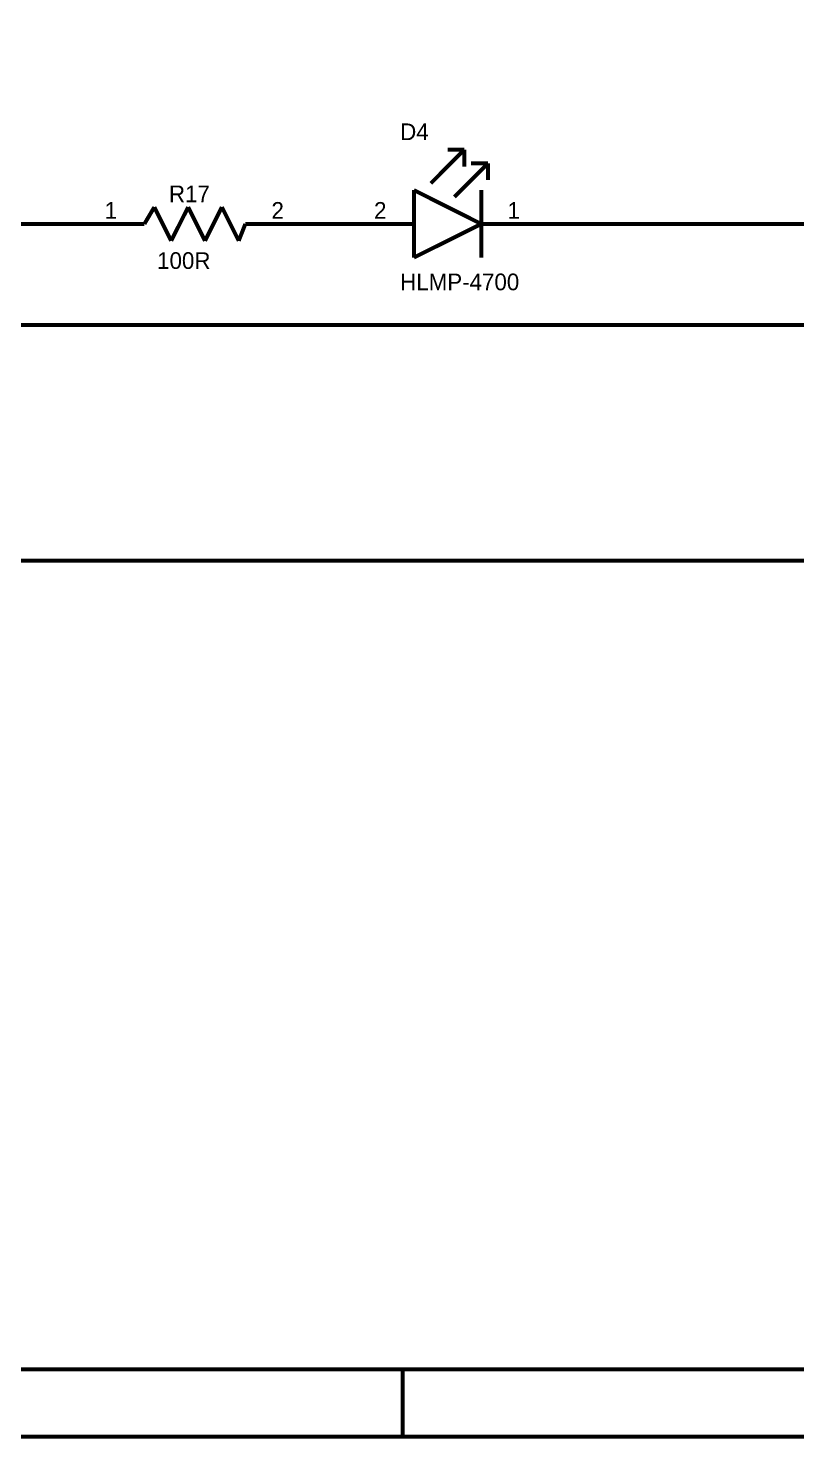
# Model space of a CAD drawing. Header units: inches. Extents: x 0 to 432, y 0 to 280.
# Drawn here: x 115.7 to 173.6, y -0.1 to 106.2 of the extents above; entities that cross this region are included whole.
import ezdxf

# ---------------------------------------------------------------- set-up
doc = ezdxf.new("R2010")
doc.units = ezdxf.units.IN
doc.layers.add('Sheet', color=255, linetype='Continuous')

msp = doc.modelspace()

# ---------------------------------------------------------------- linework, layer by layer
at = {"layer": 'Sheet'}
for points in [[(0, 279.38, 0.3, 0.3, 0), (431.8, 279.38, 0.3, 0.3, 0), (431.8, 0, 0.3, 0.3, 0), (0, 0, 0.3, 0.3, 0), (0, 279.38, 0.3, 0.3, 0)], [(0, 279.38, 0.0991, 0.0991, 0), (0, 0, 0.0991, 0.0991, 0), (431.8, 0, 0.0991, 0.0991, 0), (431.8, 279.38, 0.0991, 0.0991, 0), (0, 279.38, 0.0991, 0.0991, 0), (0, 279.38, 0.0991, 0.0991, 0)], [(5.1, 274.3, 0.3, 0.3, 0), (426.72, 274.3, 0.3, 0.3, 0), (426.72, 5.08, 0.3, 0.3, 0), (5.1, 5.08, 0.3, 0.3, 0), (5.1, 274.3, 0.3, 0.3, 0)], [(5.1, 274.3, 0.0991, 0.0991, 0), (5.1, 5.08, 0.0991, 0.0991, 0), (426.72, 5.08, 0.0991, 0.0991, 0), (426.72, 274.3, 0.0991, 0.0991, 0), (5.1, 274.3, 0.0991, 0.0991, 0), (5.1, 274.3, 0.0991, 0.0991, 0)]]:
    msp.add_lwpolyline(points, format="xyseb", close=True, dxfattribs=at)
for points in [[(119.38, 91.43, 0.3, 0.3, 0), (65.03, 91.43, 0.3, 0.3, 0), (65.03, 208.27, 0.3, 0.3, 0)], [(209.3, 59.95, 0.3, 0.3, 0), (205.75, 59.95, 0.3, 0.3, 0), (205.75, 83.82, 0.3, 0.3, 0), (68.59, 83.82, 0.3, 0.3, 0), (68.59, 167.63, 0.3, 0.3, 0), (81.79, 167.63, 0.3, 0.3, 0)], [(146.06, 94.49, 0.3, 0.3, 0), (148.59, 97.03, 0.3, 0.3, 0)], [(148.59, 97.03, 0.3, 0.3, 0), (147.33, 97.03, 0.3, 0.3, 0)], [(148.59, 97.03, 0.3, 0.3, 0), (148.59, 95.76, 0.3, 0.3, 0)], [(147.83, 93.47, 0.3, 0.3, 0), (150.37, 96, 0.3, 0.3, 0)], [(150.37, 96, 0.3, 0.3, 0), (149.1, 96, 0.3, 0.3, 0)], [(150.37, 96, 0.3, 0.3, 0), (150.37, 94.74, 0.3, 0.3, 0)], [(144.79, 93.98, 0.3, 0.3, 0), (144.79, 88.9, 0.3, 0.3, 0)], [(144.79, 93.98, 0.3, 0.3, 0), (149.86, 91.43, 0.3, 0.3, 0)], [(149.86, 93.98, 0.3, 0.3, 0), (149.86, 88.9, 0.3, 0.3, 0)], [(124.47, 91.43, 0.3, 0.3, 0), (125.22, 92.7, 0.3, 0.3, 0)], [(125.22, 92.7, 0.3, 0.3, 0), (126.49, 90.16, 0.3, 0.3, 0)], [(126.49, 90.16, 0.3, 0.3, 0), (127.77, 92.7, 0.3, 0.3, 0)], [(127.77, 92.7, 0.3, 0.3, 0), (129.04, 90.16, 0.3, 0.3, 0)], [(129.04, 90.16, 0.3, 0.3, 0), (130.31, 92.7, 0.3, 0.3, 0)], [(130.31, 92.7, 0.3, 0.3, 0), (131.58, 90.16, 0.3, 0.3, 0)], [(124.47, 91.43, 0.3, 0.3, 0), (119.38, 91.43, 0.3, 0.3, 0)], [(124.47, 91.43, 0.3, 0.3, 0), (123.71, 91.43, 0.3, 0.3, 0)], [(131.58, 90.16, 0.3, 0.3, 0), (132.08, 91.43, 0.3, 0.3, 0)], [(132.08, 91.43, 0.3, 0.3, 0), (137.16, 91.43, 0.3, 0.3, 0)], [(132.08, 91.43, 0.3, 0.3, 0), (132.85, 91.43, 0.3, 0.3, 0)], [(137.16, 91.43, 0.3, 0.3, 0), (139.71, 91.43, 0.3, 0.3, 0)], [(144.79, 91.43, 0.3, 0.3, 0), (139.71, 91.43, 0.3, 0.3, 0)], [(144.79, 91.43, 0.3, 0.3, 0), (144.02, 91.43, 0.3, 0.3, 0)], [(144.79, 88.9, 0.3, 0.3, 0), (149.86, 91.43, 0.3, 0.3, 0)], [(149.86, 91.43, 0.3, 0.3, 0), (154.95, 91.43, 0.3, 0.3, 0)], [(149.86, 91.43, 0.3, 0.3, 0), (150.63, 91.43, 0.3, 0.3, 0)], [(154.95, 91.43, 0.3, 0.3, 0), (230.39, 91.43, 0.3, 0.3, 0), (230.39, 72.65, 0.3, 0.3, 0), (224.54, 72.65, 0.3, 0.3, 0)], [(73.66, 66.04, 0.3, 0.3, 0), (177.81, 66.04, 0.3, 0.3, 0), (177.81, 42.93, 0.3, 0.3, 0), (228.6, 42.93, 0.3, 0.3, 0), (228.6, 47.24, 0.3, 0.3, 0), (228.6, 62.48, 0.3, 0.3, 0), (224.54, 62.48, 0.3, 0.3, 0)], [(143.93, 0, 0.3, 0.3, 0), (143.93, 5.09, 0.3, 0.3, 0)]]:
    msp.add_lwpolyline(points, format="xyseb", dxfattribs=at)

# ---------------------------------------------------------------- texts
for s, height, p in [('D4', 1.258, (143.75, 97.75)), ('R17', 1.258, (126.32, 93.07)), ('1', 1.26, (121.47, 91.82)), ('2', 1.26, (134.05, 91.82)), ('2', 1.26, (141.78, 91.82)), ('1', 1.26, (151.84, 91.82)), ('100R', 1.258, (125.43, 88.04)), ('HLMP-4700', 1.258, (143.75, 86.43))]:
    msp.add_text(s, height=height, dxfattribs=at).set_placement(p)

doc.saveas('drawing.dxf')
